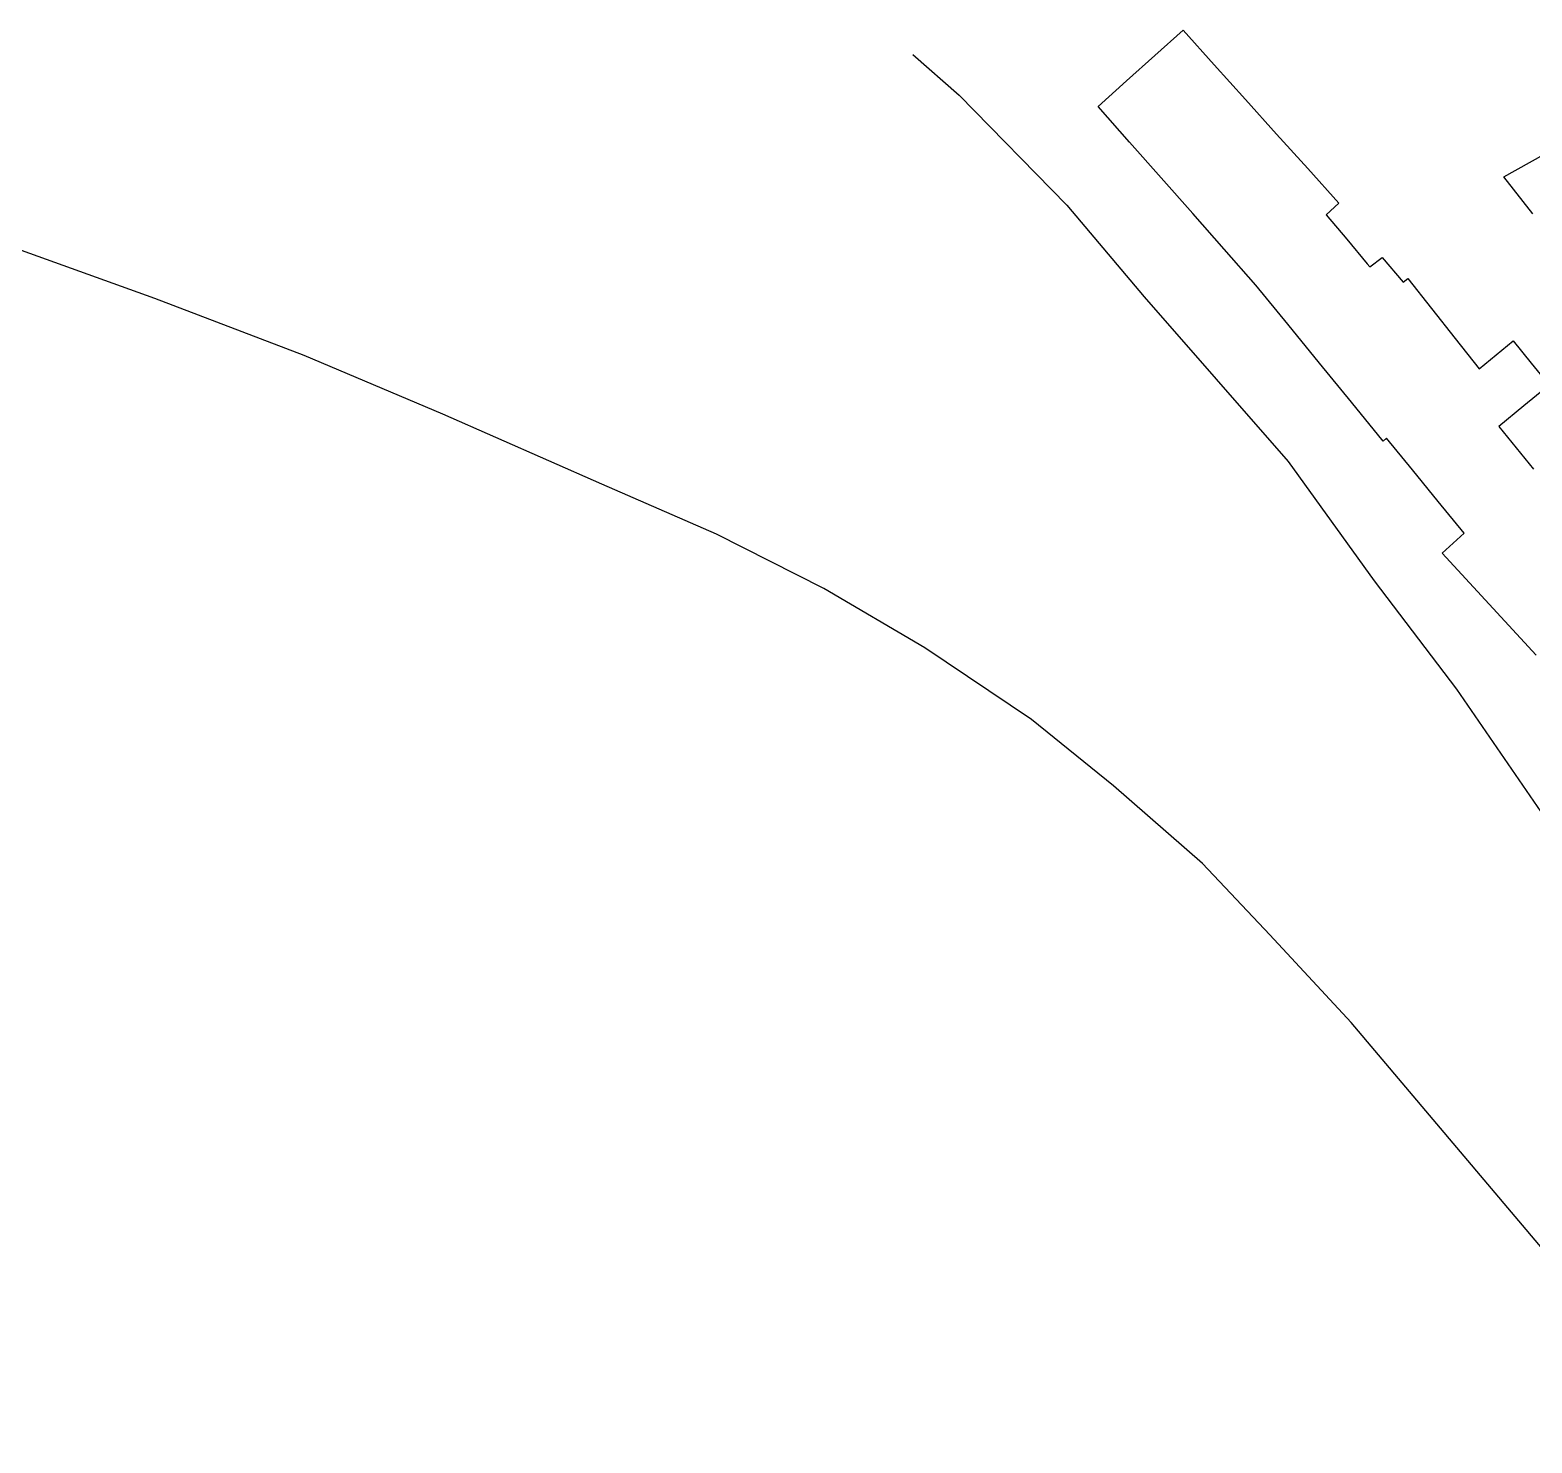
# Model space of a CAD drawing. Header units: metres. Extents: x 2534007 to 2539113, y 1151834 to 1154458.
# Drawn here: x 2537836.4 to 2537985.3, y 1152485.8 to 1152625.9 of the extents above; entities that cross this region are included whole.
import ezdxf

# ---------------------------------------------------------------- set-up
doc = ezdxf.new("R2010")
doc.units = ezdxf.units.M
for name, color, linetype in [('Buildings', 7, 'Continuous'), ('Rail', 7, 'Continuous'), ('Roads', 7, 'Continuous')]:
    doc.layers.add(name, color=color, linetype=linetype)

msp = doc.modelspace()

# ---------------------------------------------------------------- linework, layer by layer
at = {"layer": 'Buildings'}
for points in [[(2537985.704, 1152563.941), (2537982.605, 1152567.32), (2537979.505, 1152570.699), (2537976.406, 1152574.078), (2537978.56, 1152576.051), (2537976.003, 1152579.186), (2537973.447, 1152582.321), (2537970.89, 1152585.456), (2537970.556, 1152585.16), (2537967.398, 1152589.032), (2537964.24, 1152592.903), (2537961.082, 1152596.775), (2537957.924, 1152600.646), (2537954.797, 1152604.188), (2537951.67, 1152607.73), (2537948.544, 1152611.271), (2537945.417, 1152614.813), (2537942.29, 1152618.355), (2537945.097, 1152620.879), (2537947.903, 1152623.404), (2537950.71, 1152625.928), (2537953.801, 1152622.492), (2537956.891, 1152619.056), (2537959.982, 1152615.62), (2537963.072, 1152612.184), (2537966.163, 1152608.748), (2537964.908, 1152607.62), (2537966.94, 1152605.182), (2537968.971, 1152602.743), (2537968.971, 1152602.743), (2537969.215, 1152602.441), (2537970.433, 1152603.388), (2537972.523, 1152600.921), (2537972.981, 1152601.309), (2537975.339, 1152598.322), (2537977.697, 1152595.335), (2537980.055, 1152592.348), (2537983.428, 1152595.098), (2537985.219, 1152592.902), (2537987.009, 1152590.705), (2537984.506, 1152588.664), (2537982.003, 1152586.623), (2537983.732, 1152584.504), (2537985.461, 1152582.384)], [(2537985.366, 1152607.696), (2537982.506, 1152611.379), (2537986.461, 1152613.603)]]:
    msp.add_lwpolyline(points, dxfattribs=at)
at = {"layer": 'Rail'}
msp.add_lwpolyline([(2538002.603, 1152485.844), (2537967.362, 1152527.53), (2537959.305, 1152536.217), (2537952.65, 1152543.293), (2537943.822, 1152551), (2537935.695, 1152557.586), (2537925.116, 1152564.662), (2537915.097, 1152570.547), (2537904.448, 1152575.941), (2537893.098, 1152580.916), (2537877.335, 1152587.852), (2537863.592, 1152593.676), (2537848.778, 1152599.326), (2537813.229, 1152612.093)], dxfattribs=at)
at = {"layer": 'Roads'}
msp.add_lwpolyline([(2537923.936, 1152623.516), (2537928.533, 1152619.464), (2537939.203, 1152608.573), (2537946.869, 1152599.461), (2537961.129, 1152583.163), (2537969.649, 1152571.309), (2537977.799, 1152560.568), (2537987.614, 1152546.306), (2538001.496, 1152525.013)], dxfattribs=at)

doc.saveas('drawing.dxf')
